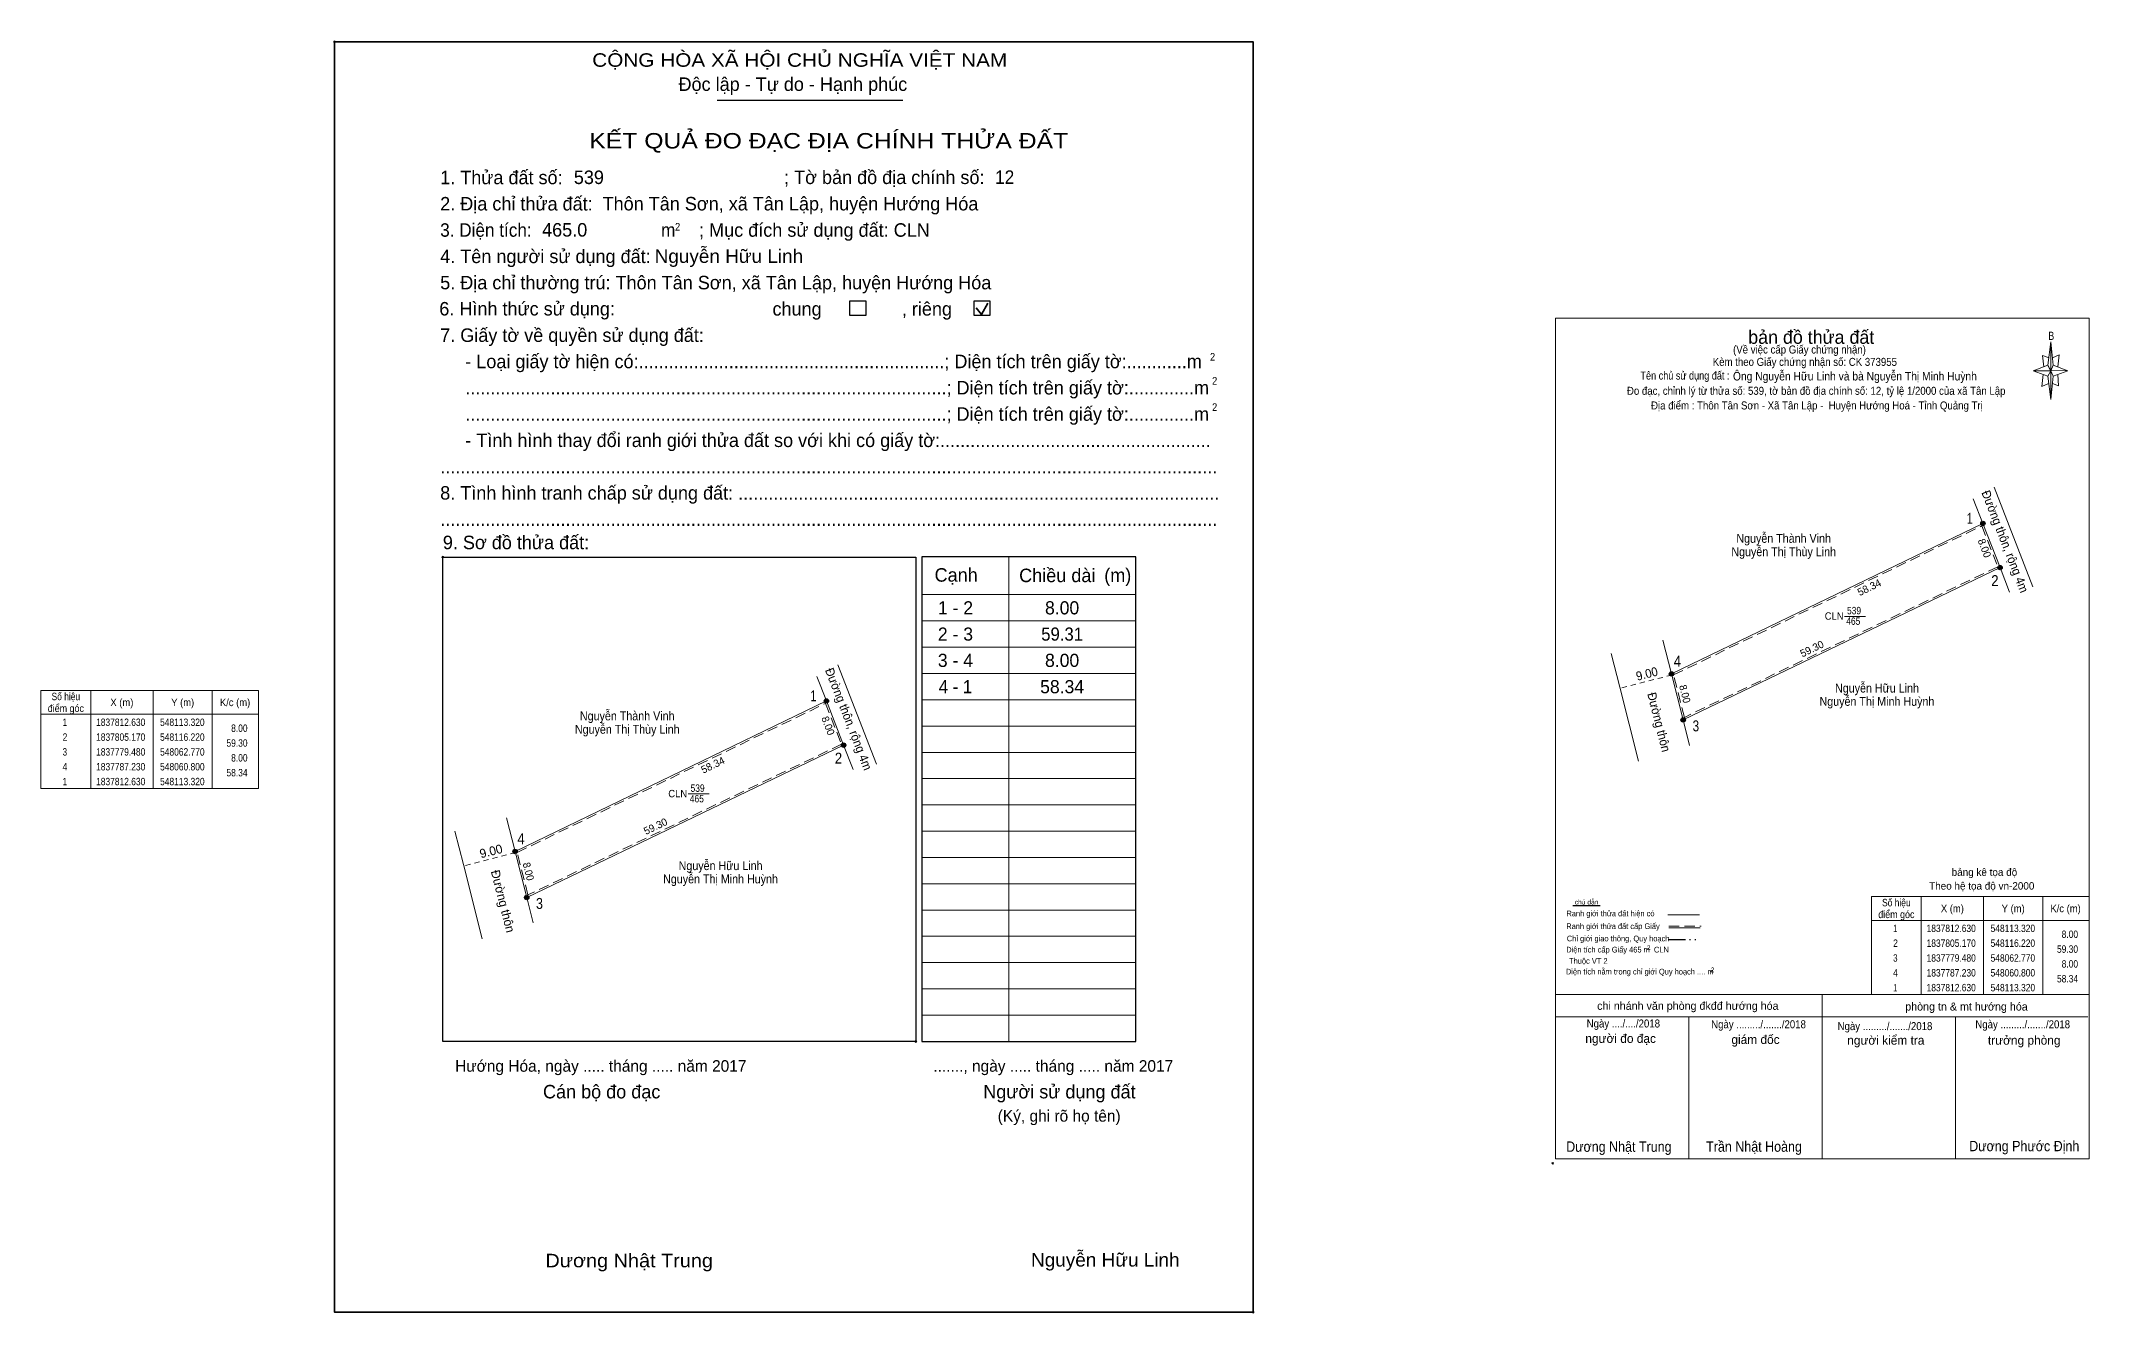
# Model space of a CAD drawing. Header units: metres. Extents: x 547981 to 548786, y 1837709 to 1837924.
# Drawn here: x 547980.8 to 548326.3, y 1837709.4 to 1837924 of the extents above; entities that cross this region are included whole.
import ezdxf
from ezdxf.enums import TextEntityAlignment as Align

# ---------------------------------------------------------------- set-up
doc = ezdxf.new("R2010")
doc.units = ezdxf.units.M
doc.header["$LTSCALE"] = 0.58
doc.header["$PDMODE"] = 32
doc.header["$PDSIZE"] = 0.29
for name, pattern in [('DASH_DOUBLE_DOT', [9.2, 5, -1.2, 0.3, -1.2, 0.3, -1.2]), ('MEDIUM_DASHED', [4.5, 3, -1.5]), ('SHORT_DASHED', [2.7, 1.5, -1.2])]:
    doc.linetypes.add(name, pattern=pattern)
for name, color, linetype, lineweight in [('1', 7, 'Continuous', 13), ('10', 7, 'Continuous', 13), ('11', 7, 'Continuous', 25), ('2', 7, 'Continuous', 35), ('27', 7, 'Continuous', 13), ('4', 7, 'Continuous', 13), ('50', 7, 'Continuous', 25), ('63', 7, 'Continuous', 13), ('8', 7, 'Continuous', 13)]:
    doc.layers.add(name, color=color, linetype=linetype, lineweight=lineweight)
for name, color, linetype in [('36', 7, 'Continuous'), ('48', 7, 'Continuous'), ('52', 7, 'Continuous'), ('6', 7, 'Continuous'), ('9', 7, 'Continuous')]:
    doc.layers.add(name, color=color, linetype=linetype)

msp = doc.modelspace()

# ---------------------------------------------------------------- hatches: boundary and pattern name
at = {"layer": '11'}
for points in [[(548113.6894, 1837812.63, 1), (548112.9506, 1837812.63, 1)], [(548116.5865, 1837805.173, 1), (548115.8476, 1837805.173, 1)], [(548061.1694, 1837787.23, 1), (548060.4306, 1837787.23, 1)], [(548061.1694, 1837787.23, 1), (548060.4306, 1837787.23, 1)], [(548063.1372, 1837779.4758, 1), (548062.3983, 1837779.4758, 1)]]:
    msp.add_hatch(color=256, dxfattribs=at).paths.add_polyline_path(points)
at = {"layer": '8'}
for points in [[(548308.7494, 1837842.58, 1), (548308.0106, 1837842.58, 1)], [(548311.6465, 1837835.123, 1), (548310.9076, 1837835.123, 1)], [(548256.2294, 1837817.18, 1), (548255.4906, 1837817.18, 1)], [(548256.2294, 1837817.18, 1), (548255.4906, 1837817.18, 1)], [(548258.1972, 1837809.4258, 1), (548257.4583, 1837809.4258, 1)]]:
    msp.add_hatch(color=256, dxfattribs=at).paths.add_polyline_path(points)

# ---------------------------------------------------------------- linework, layer by layer
at = {"layer": '1', "lineweight": 25}
for p, q in [((548094.87, 1837913.98), (548126.2, 1837913.98)), ((548165.53, 1837836.94), (548129.43, 1837836.94)), ((548129.43, 1837836.94), (548129.43, 1837826.95)), ((548165.53, 1837755.19), (548165.53, 1837836.94)), ((548048.62, 1837762.6), (548048.62, 1837826.95)), ((548129.43, 1837826.95), (548129.43, 1837762.6)), ((548129.43, 1837762.6), (548129.43, 1837755.19))]:
    msp.add_line(p, q, dxfattribs=at)
at = {"layer": '1', "lineweight": 35}
for p, q in [((548138.57, 1837878.96), (548139.45, 1837877.81)), ((548139.45, 1837877.81), (548140.52, 1837879.73))]:
    msp.add_line(p, q, dxfattribs=at)
at = {"layer": '1'}
for p, q in [((548144.1, 1837836.94), (548144.1, 1837755.19)), ((548129.43, 1837830.56), (548154.24, 1837830.56)), ((548154.24, 1837830.56), (548165.53, 1837830.56)), ((548129.43, 1837826.13), (548131.81, 1837826.13)), ((548131.81, 1837826.13), (548154.24, 1837826.13)), ((548154.24, 1837826.13), (548165.53, 1837826.13)), ((548129.43, 1837821.69), (548131.81, 1837821.69)), ((548131.81, 1837821.69), (548154.24, 1837821.69)), ((548154.24, 1837821.69), (548165.53, 1837821.69)), ((548129.43, 1837817.26), (548131.81, 1837817.26)), ((548131.81, 1837817.26), (548154.24, 1837817.26)), ((548154.24, 1837817.26), (548165.53, 1837817.26)), ((548129.43, 1837812.83), (548131.81, 1837812.83)), ((548131.81, 1837812.83), (548154.24, 1837812.83)), ((548154.24, 1837812.83), (548165.53, 1837812.83)), ((548129.43, 1837808.39), (548131.81, 1837808.39)), ((548131.81, 1837808.39), (548154.24, 1837808.39)), ((548154.24, 1837808.39), (548165.53, 1837808.39)), ((548129.43, 1837803.96), (548131.81, 1837803.96)), ((548131.81, 1837803.96), (548154.24, 1837803.96)), ((548154.24, 1837803.96), (548165.53, 1837803.96)), ((548129.43, 1837799.53), (548131.81, 1837799.53)), ((548131.81, 1837799.53), (548154.24, 1837799.53)), ((548154.24, 1837799.53), (548165.53, 1837799.53)), ((548129.43, 1837795.09), (548131.81, 1837795.09)), ((548131.81, 1837795.09), (548154.24, 1837795.09)), ((548154.24, 1837795.09), (548165.53, 1837795.09)), ((548129.43, 1837790.66), (548131.81, 1837790.66)), ((548131.81, 1837790.66), (548154.24, 1837790.66)), ((548154.24, 1837790.66), (548165.53, 1837790.66)), ((548129.43, 1837786.23), (548131.81, 1837786.23)), ((548131.81, 1837786.23), (548154.24, 1837786.23)), ((548154.24, 1837786.23), (548165.53, 1837786.23)), ((548129.43, 1837781.79), (548131.81, 1837781.79)), ((548131.81, 1837781.79), (548154.24, 1837781.79)), ((548154.24, 1837781.79), (548165.53, 1837781.79)), ((548129.43, 1837777.36), (548131.81, 1837777.36)), ((548131.81, 1837777.36), (548154.24, 1837777.36)), ((548154.24, 1837777.36), (548165.53, 1837777.36)), ((548129.43, 1837772.93), (548131.81, 1837772.93)), ((548131.81, 1837772.93), (548154.24, 1837772.93)), ((548154.24, 1837772.93), (548165.53, 1837772.93)), ((548129.43, 1837768.49), (548131.81, 1837768.49)), ((548131.81, 1837768.49), (548154.24, 1837768.49)), ((548154.24, 1837768.49), (548165.53, 1837768.49)), ((548129.43, 1837764.06), (548131.81, 1837764.06)), ((548131.81, 1837764.06), (548154.24, 1837764.06)), ((548154.24, 1837764.06), (548165.53, 1837764.06)), ((548129.43, 1837759.63), (548154.24, 1837759.63)), ((548154.24, 1837759.63), (548165.53, 1837759.63))]:
    msp.add_line(p, q, dxfattribs=at)
at = {"layer": '1', "lineweight": 25}
for points in [[(548048.62, 1837826.95), (548048.62, 1837836.91), (548128.4, 1837836.91), (548128.4, 1837826.95), (548128.4, 1837762.6)], [(548128.4, 1837762.6), (548128.4, 1837755.19), (548048.62, 1837755.19), (548048.62, 1837762.6)], [(548129.43, 1837755.19), (548165.53, 1837755.19), (548165.53, 1837755.99)]]:
    msp.add_lwpolyline(points, dxfattribs=at)
at = {"layer": '1'}
msp.add_lwpolyline([(548113.32, 1837812.63), (548116.22, 1837805.17), (548062.77, 1837779.48), (548060.8, 1837787.23)], close=True, dxfattribs=at)
for p in [(548030.36, 1837923.81), (548048.62, 1837836.91), (548128.4, 1837755.19), (548185.29, 1837709.53)]:
    msp.add_point(p, dxfattribs=at)
at = {"layer": '10'}
for p, q in [((548115.23, 1837818.73), (548121.75, 1837801.95)), ((548050.63, 1837790.67), (548052.08, 1837785.02)), ((548055.25, 1837772.52), (548052.08, 1837785.02))]:
    msp.add_line(p, q, dxfattribs=at)
at = {"layer": '10', "linetype": 'SHORT_DASHED'}
msp.add_line((548060.85, 1837787.05), (548052.13, 1837784.82), dxfattribs=at)
at = {"layer": '10'}
msp.add_lwpolyline([(548060.8, 1837787.23), (548113.32, 1837812.63), (548116.22, 1837805.17), (548062.77, 1837779.48)], close=True, dxfattribs=at)
at = {"layer": '10', "linetype": 'MEDIUM_DASHED'}
msp.add_lwpolyline([(548061.15, 1837787.07), (548113.16, 1837812.22), (548115.84, 1837805.32), (548062.97, 1837779.91)], close=True, dxfattribs=at)
at = {"layer": '11'}
for centre in [(548113.32, 1837812.63), (548116.217, 1837805.173), (548060.8, 1837787.23), (548060.8, 1837787.23), (548062.7677, 1837779.4758)]:
    msp.add_circle(centre, 0.3695, dxfattribs=at)
at = {"layer": '2'}
msp.add_lwpolyline([(548030.36, 1837923.81), (548185.28, 1837923.81), (548185.28, 1837709.53), (548030.36, 1837709.53)], close=True, dxfattribs=at)
at = {"layer": '27'}
for p, q in [((548113.32, 1837812.63), (548111.71, 1837816.76)), ((548116.22, 1837805.17), (548117.82, 1837801.04)), ((548060.8, 1837787.23), (548059.34, 1837792.91)), ((548062.77, 1837779.48), (548063.85, 1837775.18))]:
    msp.add_line(p, q, dxfattribs=at)
at = {"layer": '4'}
for p, q in [((548319.34, 1837869.29), (548319.84, 1837873.19)), ((548319.34, 1837867.39), (548316.84, 1837868.29)), ((548320.24, 1837869.29), (548322.74, 1837868.29)), ((548320.24, 1837867.39), (548319.84, 1837863.49)), ((548321.14, 1837865.79), (548320.14, 1837866.19)), ((548321.04, 1837867.69), (548321.14, 1837865.79)), ((548255.22, 1837776.58), (548260.6, 1837776.58)), ((548255.42, 1837774.34), (548260.69, 1837774.34)), ((548236.29, 1837763.12), (548326.29, 1837763.12)), ((548236.29, 1837763.12), (548326.29, 1837763.12)), ((548236.29, 1837763.12), (548326.29, 1837763.12)), ((548281.29, 1837735.42), (548281.29, 1837763.12)), ((548236.29, 1837759.32), (548326.09, 1837759.32)), ((548258.79, 1837735.42), (548258.79, 1837759.32)), ((548303.79, 1837735.42), (548303.79, 1837759.32)), ((548326.29, 1837735.42), (548236.29, 1837735.42))]:
    msp.add_line(p, q, dxfattribs=at)
at = {"layer": '4', "lineweight": 25}
msp.add_line((548243.84, 1837778.07), (548239.22, 1837778.07), dxfattribs=at)
at = {"layer": '4', "linetype": 'MEDIUM_DASHED'}
msp.add_line((548255.42, 1837774.66), (548260.86, 1837774.66), dxfattribs=at)
at = {"layer": '4', "linetype": 'DASH_DOUBLE_DOT', "lineweight": 25}
msp.add_line((548255.32, 1837772.37), (548260.56, 1837772.37), dxfattribs=at)
at = {"layer": '4'}
for points in [[(548236.29, 1837877.22), (548326.29, 1837877.22), (548326.29, 1837735.42), (548236.29, 1837735.42)], [(548319.84, 1837873.19), (548320.24, 1837869.29), (548319.84, 1837868.29)], [(548319.84, 1837868.29), (548316.84, 1837868.29), (548319.34, 1837869.29), (548320.24, 1837867.39), (548322.74, 1837868.29), (548319.84, 1837868.39)], [(548319.84, 1837868.29), (548319.84, 1837863.49), (548319.34, 1837867.39)]]:
    msp.add_lwpolyline(points, close=True, dxfattribs=at)
for points in [[(548319.84, 1837868.29), (548319.34, 1837869.29), (548316.84, 1837868.29)], [(548319.54, 1837870.49), (548318.44, 1837870.89), (548318.64, 1837868.99)], [(548319.84, 1837868.29), (548320.24, 1837867.39), (548322.74, 1837868.29)], [(548320.14, 1837870.49), (548321.24, 1837870.99), (548321.04, 1837868.99)], [(548318.54, 1837867.69), (548318.34, 1837865.69), (548319.44, 1837866.19)]]:
    msp.add_lwpolyline(points, dxfattribs=at)
msp.add_point((548235.82, 1837734.64), dxfattribs=at)
at = {"layer": '50'}
for points in [[(548117.29, 1837880.1), (548119.95, 1837880.1), (548119.95, 1837877.62), (548117.29, 1837877.62)], [(548138.22, 1837880.1), (548140.88, 1837880.1), (548140.88, 1837877.62), (548138.22, 1837877.62)]]:
    msp.add_lwpolyline(points, close=True, dxfattribs=at)
at = {"layer": '63'}
for p, q in [((547989.23, 1837814.38), (547989.23, 1837797.88)), ((547999.73, 1837814.38), (547999.73, 1837797.88)), ((548009.73, 1837814.38), (548009.73, 1837797.88)), ((547980.83, 1837810.38), (548017.53, 1837810.38)), ((548089.97, 1837796.94), (548093.52, 1837796.94)), ((548297.99, 1837779.62), (548297.99, 1837763.12)), ((548308.49, 1837779.62), (548308.49, 1837763.12)), ((548318.49, 1837779.62), (548318.49, 1837763.12)), ((548289.59, 1837775.62), (548326.29, 1837775.62))]:
    msp.add_line(p, q, dxfattribs=at)
for points in [[(547980.83, 1837814.38), (548017.53, 1837814.38), (548017.53, 1837797.88), (547980.83, 1837797.88)], [(548289.59, 1837779.62), (548326.29, 1837779.62), (548326.29, 1837763.12), (548289.59, 1837763.12)]]:
    msp.add_lwpolyline(points, close=True, dxfattribs=at)
at = {"layer": '8'}
for p, q in [((548310.29, 1837848.68), (548316.81, 1837831.9)), ((548308.38, 1837842.58), (548306.77, 1837846.71)), ((548311.28, 1837835.12), (548312.88, 1837830.99)), ((548285.03, 1837826.89), (548288.58, 1837826.89)), ((548245.69, 1837820.62), (548247.14, 1837814.97)), ((548255.86, 1837817.18), (548254.4, 1837822.86)), ((548250.31, 1837802.47), (548247.14, 1837814.97)), ((548257.83, 1837809.43), (548258.91, 1837805.13))]:
    msp.add_line(p, q, dxfattribs=at)
at = {"layer": '8', "linetype": 'SHORT_DASHED'}
msp.add_line((548255.91, 1837817), (548247.19, 1837814.77), dxfattribs=at)
at = {"layer": '8'}
for points in [[(548255.86, 1837817.18), (548308.38, 1837842.58), (548311.28, 1837835.12), (548257.83, 1837809.43)], [(548308.38, 1837842.58), (548311.28, 1837835.12), (548257.83, 1837809.43), (548255.86, 1837817.18)]]:
    msp.add_lwpolyline(points, close=True, dxfattribs=at)
at = {"layer": '8', "linetype": 'MEDIUM_DASHED'}
msp.add_lwpolyline([(548256.21, 1837817.02), (548308.22, 1837842.17), (548310.9, 1837835.27), (548258.03, 1837809.86)], close=True, dxfattribs=at)
at = {"layer": '8', "lineweight": 25}
for centre in [(548308.38, 1837842.58), (548311.277, 1837835.123), (548255.86, 1837817.18), (548255.86, 1837817.18), (548257.8277, 1837809.4258)]:
    msp.add_circle(centre, 0.3695, dxfattribs=at)

# ---------------------------------------------------------------- texts
at = {"layer": '1'}
for s, height, width, p in [('CỘNG HÒA XÃ HỘI CHỦ NGHĨA VIỆT NAM', 2.276, 1.15, (548073.81, 1837919.6)), ('3. Diện tích:', 2.276, 0.95, (548048.17, 1837890.93)), ('m', 2.276, 0.95, (548085.43, 1837890.93)), ('2', 1.3, 0.9, (548087.78, 1837891.96)), ('2', 1.3, 0.9, (548178.02, 1837870.03)), ('2', 1.3, 0.9, (548178.37, 1837865.97)), ('2', 1.3, 0.9, (548178.37, 1837861.54)), ('Dương Nhật Trung', 2.276, 1.1, (548065.92, 1837717.1))]:
    msp.add_text(s, height=height, dxfattribs=dict(at, width=width)).set_placement(p)
for s, height, p in [('Độc lập - Tự do - Hạnh phúc', 2.276, (548088.37, 1837915.53)), ('1. Thửa đất số:', 2.276, (548048.17, 1837899.79)), ('; Tờ bản đồ địa chính số:', 2.276, (548106.18, 1837899.82)), ('2. Địa chỉ thửa đất:', 2.276, (548048.17, 1837895.36)), ('; Mục đích sử dụng đất: CLN', 2.276, (548091.84, 1837890.93)), ('4. Tên người sử dụng đất:', 2.276, (548048.17, 1837886.49)), ('5. Địa chỉ thường trú: Thôn Tân Sơn, xã Tân Lập, huyện Hướng Hóa', 2.276, (548048.17, 1837882.06)), ('chung                , riêng', 2.276, (548104.22, 1837877.63)), ('7. Giấy tờ về quyền sử dụng đất:', 2.276, (548048.17, 1837873.19)), ('     - Loại giấy tờ hiện có:.............................................................; Diện tích trên giấy tờ:............m', 2.276, (548048.17, 1837868.76)), ('     ................................................................................................; Diện tích trên giấy tờ:.............m', 2.276, (548048.17, 1837864.33)), ('     ................................................................................................; Diện tích trên giấy tờ:.............m', 2.276, (548048.17, 1837859.89)), ('     - Tình hình thay đổi ranh giới thửa đất so với khi có giấy tờ:......................................................', 2.276, (548048.17, 1837855.46)), ('...........................................................................................................................................................', 2.276, (548048.17, 1837851.03)), ('8. Tình hình tranh chấp sử dụng đất: ................................................................................................', 2.276, (548048.17, 1837846.59)), ('...........................................................................................................................................................', 2.276, (548048.17, 1837842.16)), ('9. Sơ đồ thửa đất:', 2.276, (548048.62, 1837838.23)), ('Cạnh', 2.276, (548131.56, 1837832.75)), ('Chiều dài', 2.276, (548145.83, 1837832.67)), ('(m)', 2.276, (548160.18, 1837832.7)), ('Hướng Hóa, ngày ..... tháng ..... năm 2017', 1.951, (548050.69, 1837750.09)), ('......., ngày ..... tháng ..... năm 2017', 1.951, (548131.35, 1837750.09)), ('Cán bộ đo đạc', 2.276, (548065.51, 1837745.59)), ('Người sử dụng đất', 2.276, (548139.77, 1837745.59)), ('(Ký, ghi rõ họ tên)', 1.951, (548142.21, 1837741.67))]:
    msp.add_text(s, height=height, dxfattribs=at).set_placement(p)
for s, height, width, p in [('KẾT QUẢ ĐO ĐẠC ĐỊA CHÍNH THỬA ĐẤT', 2.601, 1.2, (548113.71, 1837905.82)), ('CLN', 1.25, 0.95, (548088.235, 1837796.38)), ('465', 1.25, 0.85, (548091.465, 1837795.52)), ('539', 1.25, 0.85, (548091.59, 1837797.3))]:
    msp.add_text(s, height=height, dxfattribs=dict(at, width=width)).set_placement(p, align=Align.CENTER)
at = {"layer": '10', "width": 0.95}
msp.add_text('Đường thôn, rộng 4m', height=1.5, rotation=291.231, dxfattribs=at).set_placement((548113.05, 1837817.84))
at = {"layer": '10'}
for s, rotation, p in [('9.00', 14.401, (548055.04, 1837786.08)), ('Đường thôn', 284.214, (548056.7, 1837783.9))]:
    msp.add_text(s, height=1.5, rotation=rotation, dxfattribs=at).set_placement(p)
at = {"layer": '36', "width": 0.9}
for s, p in [('Nguyễn Thành Vinh', (548079.72, 1837809.36)), ('Nguyễn Thị Thùy Linh', (548079.725, 1837807.1)), ('Nguyễn Hữu Linh', (548095.465, 1837784.1)), ('Nguyễn Thị Minh Huỳnh', (548095.455, 1837781.86))]:
    msp.add_text(s, height=1.5, dxfattribs=at).set_placement(p, align=Align.CENTER)
at = {"layer": '4'}
for s, height, p in [('bản đồ thửa đất', 2.25, (548279.435, 1837872.87)), ('Theo hệ tọa độ vn-2000', 1.25, (548308.195, 1837780.81)), ('bảng kê tọa độ', 1.25, (548308.645, 1837783.13)), ('chi nhánh văn phòng đkđđ hướng hóa', 1.35, (548258.62, 1837760.53)), ('phòng tn & mt hướng hóa', 1.35, (548305.615, 1837760.41)), ('người đo đạc', 1.5, (548247.285, 1837754.95)), ('giám đốc', 1.5, (548270.035, 1837754.77)), ('người kiểm tra', 1.5, (548292.015, 1837754.65)), ('trưởng phòng', 1.5, (548315.355, 1837754.65))]:
    msp.add_text(s, height=height, dxfattribs=at).set_placement(p, align=Align.CENTER)
for s, height, width, p in [('B', 1.378, 0.8, (548319.92, 1837873.53)), ('(Về việc cấp Giấy chứng nhận)', 1.35, 0.9, (548277.445, 1837871.23)), ('Tên chủ sử dụng đất :', 1.35, 0.85, (548258.135, 1837866.84)), ('Kèm theo Giấy chứng nhận số: CK 373955', 1.35, 0.9, (548278.355, 1837869.15)), ('Đo đạc, chỉnh lý từ thửa số: 539, tờ bản đồ địa chính số: 12, tỷ lệ 1/2000 của xã Tân Lập', 1.35, 0.9, (548280.27, 1837864.27)), ('Địa điểm : Thôn Tân Sơn - Xã Tân Lập -  Huyện Hướng Hoá - Tỉnh Quảng Trị ', 1.35, 0.9, (548280.615, 1837861.8)), ('chú dẫn', 0.7999, 1.05, (548241.54, 1837778.3)), ('Ranh giới thửa đất cấp Giấy', 0.96, 0.9, (548246, 1837774.15)), ('Ranh giới thửa đất hiện có ', 0.96, 0.9, (548245.745, 1837776.3)), ('Diện tích cấp Giấy 465 m  CLN', 0.96, 0.9, (548246.76, 1837770.2)), ('Chỉ giới giao thông, Quy hoạch', 0.96, 0.9, (548246.86, 1837772.08)), ('2', 0.8, 0.8, (548252.02, 1837770.62)), ('Thuộc VT 2', 0.96, 0.9, (548241.835, 1837768.29)), ('Diện tích nằm trong chỉ giới Quy hoạch .... m', 0.96, 0.9, (548250.505, 1837766.49)), ('2', 0.8, 0.8, (548262.79, 1837766.87)), ('Ngày ..../..../2018', 1.35, 0.9, (548247.74, 1837757.55)), ('Ngày ........./......./2018', 1.35, 0.9, (548270.54, 1837757.42)), ('Ngày ........./......./2018', 1.35, 0.9, (548291.87, 1837757.11)), ('Ngày ........./......./2018', 1.35, 0.9, (548315.1, 1837757.41)), ('Dương Nhật Trung', 1.75, 0.9, (548246.985, 1837736.58)), ('Trần Nhật Hoàng', 1.75, 0.9, (548269.78, 1837736.59)), ('Dương Phước Định', 1.75, 0.9, (548315.365, 1837736.68))]:
    msp.add_text(s, height=height, dxfattribs=dict(at, width=width)).set_placement(p, align=Align.CENTER)
at = {"layer": '4', "width": 0.9}
msp.add_text('Ông Nguyễn Hữu Linh và bà Nguyễn Thị Minh Huỳnh', height=1.44, dxfattribs=at).set_placement((548266.23, 1837866.69))
at = {"layer": '48'}
msp.add_text('6. Hình thức sử dụng:', height=2.276, dxfattribs=at).set_placement((548048.02, 1837877.65))
at = {"layer": '52'}
for s, p in [('1 - 2', (548135.09, 1837827.23)), ('8.00', (548153.075, 1837827.23)), ('2 - 3', (548135.08, 1837822.8)), ('3 - 4', (548135.08, 1837818.37)), ('8.00', (548153.075, 1837818.37)), ('58.34', (548153.075, 1837813.93))]:
    msp.add_text(s, height=2.217, dxfattribs=at).set_placement(p, align=Align.CENTER)
at = {"layer": '52', "width": 0.95}
for s, p in [('59.31', (548153.075, 1837822.8)), ('4 - 1', (548135.085, 1837813.93))]:
    msp.add_text(s, height=2.217, dxfattribs=at).set_placement(p, align=Align.CENTER)
at = {"layer": '6'}
for s, p in [('539', (548070.71, 1837899.82)), ('Thôn Tân Sơn, xã Tân Lập, huyện Hướng Hóa', (548075.56, 1837895.37)), ('465.0', (548065.36, 1837890.96))]:
    msp.add_text(s, height=2.276, dxfattribs=at).set_placement(p)
for s, width, p in [('12', 0.95, (548141.78, 1837899.85)), ('Nguyễn Hữu Linh', 1.05, (548084.34, 1837886.52)), ('Nguyễn Hữu Linh', 1.05, (548147.83, 1837717.23))]:
    msp.add_text(s, height=2.276, dxfattribs=dict(at, width=width)).set_placement(p)
at = {"layer": '63'}
for s, width, p in [('Số hiệu', 0.85, (547985.03, 1837812.76)), ('X (m)', 0.95, (547994.48, 1837811.76)), ('Y (m)', 0.95, (548004.735, 1837811.76)), ('K/c (m)', 0.95, (548013.575, 1837811.76)), ('điểm góc', 0.9, (547985.03, 1837810.76)), (' 1', 0.75, (547984.68, 1837808.41)), ('1837812.630', 0.85, (547994.28, 1837808.41)), ('548113.320', 0.85, (548004.68, 1837808.41)), (' 2', 0.85, (547984.685, 1837805.91)), ('1837805.170', 0.85, (547994.28, 1837805.91)), ('548116.220', 0.85, (548004.68, 1837805.91)), (' 3', 0.8, (547984.675, 1837803.41)), ('1837779.480', 0.85, (547994.28, 1837803.41)), ('548062.770', 0.85, (548004.68, 1837803.41)), (' 4', 0.85, (547984.68, 1837800.91)), (' 1', 0.75, (547984.68, 1837798.41)), ('1837787.230', 0.85, (547994.28, 1837800.91)), ('1837812.630', 0.85, (547994.28, 1837798.41)), ('548060.800', 0.85, (548004.68, 1837800.91)), ('548113.320', 0.85, (548004.68, 1837798.41)), ('Số hiệu', 0.85, (548293.79, 1837778)), ('X (m)', 0.95, (548303.24, 1837777)), ('Y (m)', 0.95, (548313.495, 1837777)), ('K/c (m)', 0.95, (548322.335, 1837777)), ('điểm góc', 0.9, (548293.79, 1837776)), (' 1', 0.75, (548293.44, 1837773.65)), ('1837812.630', 0.85, (548303.04, 1837773.65)), ('548113.320', 0.85, (548313.44, 1837773.65)), (' 2', 0.85, (548293.445, 1837771.15)), ('1837805.170', 0.85, (548303.04, 1837771.15)), ('548116.220', 0.85, (548313.44, 1837771.15)), (' 3', 0.8, (548293.435, 1837768.65)), ('1837779.480', 0.85, (548303.04, 1837768.65)), ('548062.770', 0.85, (548313.44, 1837768.65)), (' 4', 0.85, (548293.44, 1837766.15)), (' 1', 0.75, (548293.44, 1837763.65)), ('1837787.230', 0.85, (548303.04, 1837766.15)), ('1837812.630', 0.85, (548303.04, 1837763.65)), ('548060.800', 0.85, (548313.44, 1837766.15)), ('548113.320', 0.85, (548313.44, 1837763.65))]:
    msp.add_text(s, height=1.25, dxfattribs=dict(at, width=width)).set_placement(p, align=Align.CENTER)
for s, rotation, p in [('8.00', 291.243, (548113.0162, 1837808.2264)), ('58.34', 25.81, (548094.4279, 1837801.2627)), ('59.30', 25.671, (548084.7593, 1837790.9177))]:
    msp.add_text(s, height=1.25, rotation=rotation, dxfattribs=at).set_placement(p, align=Align.CENTER)
at = {"layer": '63', "width": 0.85}
for s, p in [('59.30', (548015.68, 1837804.91)), ('8.00', (548015.68, 1837807.41)), ('8.00', (548015.68, 1837802.41)), ('58.34', (548015.68, 1837799.91)), ('59.30', (548324.44, 1837770.15)), ('8.00', (548324.44, 1837772.65)), ('8.00', (548324.44, 1837767.65)), ('58.34', (548324.44, 1837765.15))]:
    msp.add_text(s, height=1.25, dxfattribs=at).set_placement(p, align=Align.RIGHT)
at = {"layer": '63', "width": 0.95}
msp.add_text('8.00', height=1.25, rotation=284.262, dxfattribs=at).set_placement((548062.4554, 1837783.714), align=Align.CENTER)
at = {"layer": '8', "width": 0.95}
for s, rotation, p in [('Đường thôn, rộng 4m', 291.231, (548308.11, 1837847.79)), ('9.00', 14.401, (548250.1, 1837816.03)), ('Đường thôn', 284.214, (548251.76, 1837813.85))]:
    msp.add_text(s, height=1.5, rotation=rotation, dxfattribs=at).set_placement(p)
at = {"layer": '8'}
for s, height, width, p in [('1', 1.847, 0.75, (548306.175, 1837842.52)), ('Nguyễn Thành Vinh', 1.5, 0.9, (548274.78, 1837839.31)), ('Nguyễn Thị Thùy Linh', 1.5, 0.9, (548274.785, 1837837.05)), ('2', 1.847, 0.9, (548310.405, 1837832)), ('CLN', 1.25, 0.95, (548283.295, 1837826.33)), ('465', 1.25, 0.85, (548286.525, 1837825.47)), ('539', 1.25, 0.85, (548286.65, 1837827.25)), ('4', 1.847, 0.9, (548256.855, 1837818.4)), ('Nguyễn Thị Minh Huỳnh', 1.5, 0.9, (548290.515, 1837811.81)), ('Nguyễn Hữu Linh', 1.5, 0.9, (548290.525, 1837814.05)), ('3', 1.847, 0.8, (548259.97, 1837807.5))]:
    msp.add_text(s, height=height, dxfattribs=dict(at, width=width)).set_placement(p, align=Align.CENTER)
for s, rotation, p in [('8.00', 291.243, (548308.0762, 1837838.1764)), ('58.34', 25.81, (548289.4879, 1837831.2127)), ('59.30', 25.671, (548279.8193, 1837820.8677))]:
    msp.add_text(s, height=1.25, rotation=rotation, dxfattribs=at).set_placement(p, align=Align.CENTER)
at = {"layer": '8', "width": 0.95}
msp.add_text('8.00', height=1.25, rotation=284.262, dxfattribs=at).set_placement((548257.5154, 1837813.664), align=Align.CENTER)
at = {"layer": '9'}
for s, width, p in [('1', 0.75, (548111.12, 1837812.57)), ('2', 0.9, (548115.35, 1837802.05)), ('4', 0.9, (548061.8, 1837788.45)), ('3', 0.85, (548064.915, 1837777.55))]:
    msp.add_text(s, height=1.847, dxfattribs=dict(at, width=width)).set_placement(p, align=Align.CENTER)

doc.saveas('drawing.dxf')
